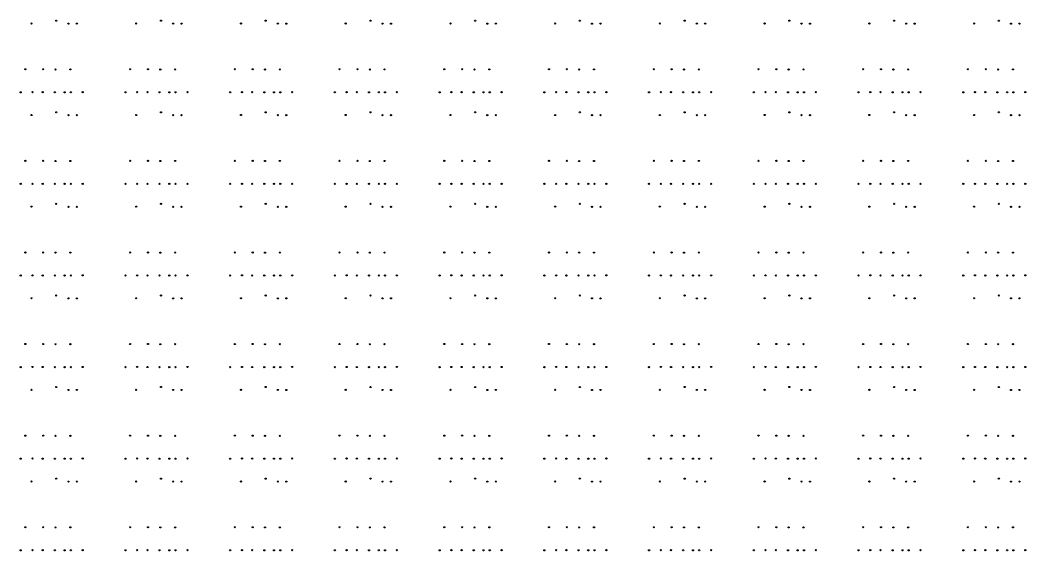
# Model space of a CAD drawing. Extents: x 50 to 173, y 50 to 173.
# Drawn here: x 53.8 to 110, y 80.4 to 110.1 of the extents above; entities that cross this region are included whole.
import ezdxf

# ---------------------------------------------------------------- set-up
doc = ezdxf.new("R2010")
doc.units = 0

msp = doc.modelspace()

# ---------------------------------------------------------------- linework, layer by layer
at = {"layer": 'PET'}
for centre in [(54.461, 109.925), (55.844, 110.08), (56.523, 109.915), (56.995, 109.915), (60.314, 109.925), (61.697, 110.08), (62.376, 109.915), (62.849, 109.915), (66.168, 109.925), (67.551, 110.08), (68.23, 109.915), (68.703, 109.915), (72.022, 109.925), (73.405, 110.08), (74.084, 109.915), (74.556, 109.915), (77.875, 109.925), (79.258, 110.08), (79.937, 109.915), (80.41, 109.915), (83.729, 109.925), (85.112, 110.08), (85.791, 109.915), (86.264, 109.915), (89.583, 109.925), (90.966, 110.08), (91.645, 109.915), (92.117, 109.915), (95.436, 109.925), (96.819, 110.08), (97.498, 109.915), (97.971, 109.915), (101.29, 109.925), (102.673, 110.08), (103.352, 109.915), (103.825, 109.915), (107.144, 109.925), (108.527, 110.08), (109.206, 109.915), (109.678, 109.915), (54.117, 107.363), (55.116, 107.363), (55.805, 107.353), (56.634, 107.354), (59.971, 107.363), (60.97, 107.363), (61.658, 107.353), (62.487, 107.354), (65.825, 107.363), (66.823, 107.363), (67.512, 107.353), (68.341, 107.354), (71.678, 107.363), (72.677, 107.363), (73.366, 107.353), (74.195, 107.354), (77.532, 107.363), (78.531, 107.363), (79.219, 107.353), (80.048, 107.354), (83.386, 107.363), (84.384, 107.363), (85.073, 107.353), (85.902, 107.354), (89.239, 107.363), (90.238, 107.363), (90.927, 107.353), (91.756, 107.354), (95.093, 107.363), (96.092, 107.363), (96.78, 107.353), (97.609, 107.354), (100.947, 107.363), (101.945, 107.363), (102.634, 107.353), (103.463, 107.354), (106.8, 107.363), (107.799, 107.363), (108.488, 107.353), (109.317, 107.354), (53.857, 106.074), (54.514, 106.082), (55.086, 106.078), (55.764, 106.074), (56.311, 106.074), (56.658, 106.074), (57.323, 106.082), (59.711, 106.074), (60.368, 106.082), (60.94, 106.078), (61.618, 106.074), (62.164, 106.074), (62.512, 106.074), (63.177, 106.082), (65.564, 106.074), (66.222, 106.082), (66.793, 106.078), (67.472, 106.074), (68.018, 106.074), (68.366, 106.074), (69.031, 106.082), (71.418, 106.074), (72.075, 106.082), (72.647, 106.078), (73.325, 106.074), (73.872, 106.074), (74.219, 106.074), (74.884, 106.082), (77.272, 106.074), (77.929, 106.082), (78.5, 106.078), (79.179, 106.074), (79.725, 106.074), (80.073, 106.074), (80.738, 106.082), (83.125, 106.074), (83.783, 106.082), (84.354, 106.078), (85.033, 106.074), (85.579, 106.074), (85.927, 106.074), (86.592, 106.082), (88.979, 106.074), (89.636, 106.082), (90.208, 106.078), (90.886, 106.074), (91.433, 106.074), (91.78, 106.074), (92.445, 106.082), (94.833, 106.074), (95.49, 106.082), (96.061, 106.078), (96.74, 106.074), (97.286, 106.074), (97.634, 106.074), (98.299, 106.082), (100.686, 106.074), (101.344, 106.082), (101.915, 106.078), (102.594, 106.074), (103.14, 106.074), (103.488, 106.074), (104.153, 106.082), (106.54, 106.074), (107.197, 106.082), (107.769, 106.078), (108.447, 106.074), (108.994, 106.074), (109.341, 106.074), (110.006, 106.082), (54.461, 104.803), (55.844, 104.958), (56.523, 104.793), (56.995, 104.793), (60.314, 104.803), (61.697, 104.958), (62.376, 104.793), (62.849, 104.793), (66.168, 104.803), (67.551, 104.958), (68.23, 104.793), (68.703, 104.793), (72.022, 104.803), (73.405, 104.958), (74.084, 104.793), (74.556, 104.793), (77.875, 104.803), (79.258, 104.958), (79.937, 104.793), (80.41, 104.793), (83.729, 104.803), (85.112, 104.958), (85.791, 104.793), (86.264, 104.793), (89.583, 104.803), (90.966, 104.958), (91.645, 104.793), (92.117, 104.793), (95.436, 104.803), (96.819, 104.958), (97.498, 104.793), (97.971, 104.793), (101.29, 104.803), (102.673, 104.958), (103.352, 104.793), (103.825, 104.793), (107.144, 104.803), (108.527, 104.958), (109.206, 104.793), (109.678, 104.793), (54.117, 102.241), (55.116, 102.241), (55.805, 102.231), (56.634, 102.233), (59.971, 102.241), (60.97, 102.241), (61.658, 102.231), (62.487, 102.233), (65.825, 102.241), (66.823, 102.241), (67.512, 102.231), (68.341, 102.233), (71.678, 102.241), (72.677, 102.241), (73.366, 102.231), (74.195, 102.233), (77.532, 102.241), (78.531, 102.241), (79.219, 102.231), (80.048, 102.233), (83.386, 102.241), (84.384, 102.241), (85.073, 102.231), (85.902, 102.233), (89.239, 102.241), (90.238, 102.241), (90.927, 102.231), (91.756, 102.233), (95.093, 102.241), (96.092, 102.241), (96.78, 102.231), (97.609, 102.233), (100.947, 102.241), (101.945, 102.241), (102.634, 102.231), (103.463, 102.233), (106.8, 102.241), (107.799, 102.241), (108.488, 102.231), (109.317, 102.233), (53.857, 100.952), (54.514, 100.96), (55.086, 100.956), (55.764, 100.952), (56.311, 100.952), (56.658, 100.952), (57.323, 100.96), (59.711, 100.952), (60.368, 100.96), (60.94, 100.956), (61.618, 100.952), (62.164, 100.952), (62.512, 100.952), (63.177, 100.96), (65.564, 100.952), (66.222, 100.96), (66.793, 100.956), (67.472, 100.952), (68.018, 100.952), (68.366, 100.952), (69.031, 100.96), (71.418, 100.952), (72.075, 100.96), (72.647, 100.956), (73.325, 100.952), (73.872, 100.952), (74.219, 100.952), (74.884, 100.96), (77.272, 100.952), (77.929, 100.96), (78.5, 100.956), (79.179, 100.952), (79.725, 100.952), (80.073, 100.952), (80.738, 100.96), (83.125, 100.952), (83.783, 100.96), (84.354, 100.956), (85.033, 100.952), (85.579, 100.952), (85.927, 100.952), (86.592, 100.96), (88.979, 100.952), (89.636, 100.96), (90.208, 100.956), (90.886, 100.952), (91.433, 100.952), (91.78, 100.952), (92.445, 100.96), (94.833, 100.952), (95.49, 100.96), (96.061, 100.956), (96.74, 100.952), (97.286, 100.952), (97.634, 100.952), (98.299, 100.96), (100.686, 100.952), (101.344, 100.96), (101.915, 100.956), (102.594, 100.952), (103.14, 100.952), (103.488, 100.952), (104.153, 100.96), (106.54, 100.952), (107.197, 100.96), (107.769, 100.956), (108.447, 100.952), (108.994, 100.952), (109.341, 100.952), (110.006, 100.96), (54.461, 99.681), (55.844, 99.836), (56.523, 99.672), (56.995, 99.672), (60.314, 99.681), (61.697, 99.836), (62.376, 99.672), (62.849, 99.672), (66.168, 99.681), (67.551, 99.836), (68.23, 99.672), (68.703, 99.672), (72.022, 99.681), (73.405, 99.836), (74.084, 99.672), (74.556, 99.672), (77.875, 99.681), (79.258, 99.836), (79.937, 99.672), (80.41, 99.672), (83.729, 99.681), (85.112, 99.836), (85.791, 99.672), (86.264, 99.672), (89.583, 99.681), (90.966, 99.836), (91.645, 99.672), (92.117, 99.672), (95.436, 99.681), (96.819, 99.836), (97.498, 99.672), (97.971, 99.672), (101.29, 99.681), (102.673, 99.836), (103.352, 99.672), (103.825, 99.672), (107.144, 99.681), (108.527, 99.836), (109.206, 99.672), (109.678, 99.672), (54.117, 97.119), (55.116, 97.119), (55.805, 97.109), (56.634, 97.111), (59.971, 97.119), (60.97, 97.119), (61.658, 97.109), (62.487, 97.111), (65.825, 97.119), (66.823, 97.119), (67.512, 97.109), (68.341, 97.111), (71.678, 97.119), (72.677, 97.119), (73.366, 97.109), (74.195, 97.111), (77.532, 97.119), (78.531, 97.119), (79.219, 97.109), (80.048, 97.111), (83.386, 97.119), (84.384, 97.119), (85.073, 97.109), (85.902, 97.111), (89.239, 97.119), (90.238, 97.119), (90.927, 97.109), (91.756, 97.111), (95.093, 97.119), (96.092, 97.119), (96.78, 97.109), (97.609, 97.111), (100.947, 97.119), (101.945, 97.119), (102.634, 97.109), (103.463, 97.111), (106.8, 97.119), (107.799, 97.119), (108.488, 97.109), (109.317, 97.111), (53.857, 95.83), (54.514, 95.838), (55.086, 95.834), (55.764, 95.83), (56.311, 95.83), (56.658, 95.83), (57.323, 95.838), (59.711, 95.83), (60.368, 95.838), (60.94, 95.834), (61.618, 95.83), (62.164, 95.83), (62.512, 95.83), (63.177, 95.838), (65.564, 95.83), (66.222, 95.838), (66.793, 95.834), (67.472, 95.83), (68.018, 95.83), (68.366, 95.83), (69.031, 95.838), (71.418, 95.83), (72.075, 95.838), (72.647, 95.834), (73.325, 95.83), (73.872, 95.83), (74.219, 95.83), (74.884, 95.838), (77.272, 95.83), (77.929, 95.838), (78.5, 95.834), (79.179, 95.83), (79.725, 95.83), (80.073, 95.83), (80.738, 95.838), (83.125, 95.83), (83.783, 95.838), (84.354, 95.834), (85.033, 95.83), (85.579, 95.83), (85.927, 95.83), (86.592, 95.838), (88.979, 95.83), (89.636, 95.838), (90.208, 95.834), (90.886, 95.83), (91.433, 95.83), (91.78, 95.83), (92.445, 95.838), (94.833, 95.83), (95.49, 95.838), (96.061, 95.834), (96.74, 95.83), (97.286, 95.83), (97.634, 95.83), (98.299, 95.838), (100.686, 95.83), (101.344, 95.838), (101.915, 95.834), (102.594, 95.83), (103.14, 95.83), (103.488, 95.83), (104.153, 95.838), (106.54, 95.83), (107.197, 95.838), (107.769, 95.834), (108.447, 95.83), (108.994, 95.83), (109.341, 95.83), (110.006, 95.838), (54.461, 94.559), (55.844, 94.714), (56.523, 94.55), (56.995, 94.55), (60.314, 94.559), (61.697, 94.714), (62.376, 94.55), (62.849, 94.55), (66.168, 94.559), (67.551, 94.714), (68.23, 94.55), (68.703, 94.55), (72.022, 94.559), (73.405, 94.714), (74.084, 94.55), (74.556, 94.55), (77.875, 94.559), (79.258, 94.714), (79.937, 94.55), (80.41, 94.55), (83.729, 94.559), (85.112, 94.714), (85.791, 94.55), (86.264, 94.55), (89.583, 94.559), (90.966, 94.714), (91.645, 94.55), (92.117, 94.55), (95.436, 94.559), (96.819, 94.714), (97.498, 94.55), (97.971, 94.55), (101.29, 94.559), (102.673, 94.714), (103.352, 94.55), (103.825, 94.55), (107.144, 94.559), (108.527, 94.714), (109.206, 94.55), (109.678, 94.55), (54.117, 91.997), (55.116, 91.997), (55.805, 91.987), (56.634, 91.989), (59.971, 91.997), (60.97, 91.997), (61.658, 91.987), (62.487, 91.989), (65.825, 91.997), (66.823, 91.997), (67.512, 91.987), (68.341, 91.989), (71.678, 91.997), (72.677, 91.997), (73.366, 91.987), (74.195, 91.989), (77.532, 91.997), (78.531, 91.997), (79.219, 91.987), (80.048, 91.989), (83.386, 91.997), (84.384, 91.997), (85.073, 91.987), (85.902, 91.989), (89.239, 91.997), (90.238, 91.997), (90.927, 91.987), (91.756, 91.989), (95.093, 91.997), (96.092, 91.997), (96.78, 91.987), (97.609, 91.989), (100.947, 91.997), (101.945, 91.997), (102.634, 91.987), (103.463, 91.989), (106.8, 91.997), (107.799, 91.997), (108.488, 91.987), (109.317, 91.989), (53.857, 90.708), (54.514, 90.716), (55.086, 90.712), (55.764, 90.708), (56.311, 90.708), (56.658, 90.708), (57.323, 90.716), (59.711, 90.708), (60.368, 90.716), (60.94, 90.712), (61.618, 90.708), (62.164, 90.708), (62.512, 90.708), (63.177, 90.716), (65.564, 90.708), (66.222, 90.716), (66.793, 90.712), (67.472, 90.708), (68.018, 90.708), (68.366, 90.708), (69.031, 90.716), (71.418, 90.708), (72.075, 90.716), (72.647, 90.712), (73.325, 90.708), (73.872, 90.708), (74.219, 90.708), (74.884, 90.716), (77.272, 90.708), (77.929, 90.716), (78.5, 90.712), (79.179, 90.708), (79.725, 90.708), (80.073, 90.708), (80.738, 90.716), (83.125, 90.708), (83.783, 90.716), (84.354, 90.712), (85.033, 90.708), (85.579, 90.708), (85.927, 90.708), (86.592, 90.716), (88.979, 90.708), (89.636, 90.716), (90.208, 90.712), (90.886, 90.708), (91.433, 90.708), (91.78, 90.708), (92.445, 90.716), (94.833, 90.708), (95.49, 90.716), (96.061, 90.712), (96.74, 90.708), (97.286, 90.708), (97.634, 90.708), (98.299, 90.716), (100.686, 90.708), (101.344, 90.716), (101.915, 90.712), (102.594, 90.708), (103.14, 90.708), (103.488, 90.708), (104.153, 90.716), (106.54, 90.708), (107.197, 90.716), (107.769, 90.712), (108.447, 90.708), (108.994, 90.708), (109.341, 90.708), (110.006, 90.716), (54.461, 89.437), (55.844, 89.592), (56.523, 89.428), (56.995, 89.428), (60.314, 89.437), (61.697, 89.592), (62.376, 89.428), (62.849, 89.428), (66.168, 89.437), (67.551, 89.592), (68.23, 89.428), (68.703, 89.428), (72.022, 89.437), (73.405, 89.592), (74.084, 89.428), (74.556, 89.428), (77.875, 89.437), (79.258, 89.592), (79.937, 89.428), (80.41, 89.428), (83.729, 89.437), (85.112, 89.592), (85.791, 89.428), (86.264, 89.428), (89.583, 89.437), (90.966, 89.592), (91.645, 89.428), (92.117, 89.428), (95.436, 89.437), (96.819, 89.592), (97.498, 89.428), (97.971, 89.428), (101.29, 89.437), (102.673, 89.592), (103.352, 89.428), (103.825, 89.428), (107.144, 89.437), (108.527, 89.592), (109.206, 89.428), (109.678, 89.428), (54.117, 86.875), (55.116, 86.875), (55.805, 86.865), (56.634, 86.867), (59.971, 86.875), (60.97, 86.875), (61.658, 86.865), (62.487, 86.867), (65.825, 86.875), (66.823, 86.875), (67.512, 86.865), (68.341, 86.867), (71.678, 86.875), (72.677, 86.875), (73.366, 86.865), (74.195, 86.867), (77.532, 86.875), (78.531, 86.875), (79.219, 86.865), (80.048, 86.867), (83.386, 86.875), (84.384, 86.875), (85.073, 86.865), (85.902, 86.867), (89.239, 86.875), (90.238, 86.875), (90.927, 86.865), (91.756, 86.867), (95.093, 86.875), (96.092, 86.875), (96.78, 86.865), (97.609, 86.867), (100.947, 86.875), (101.945, 86.875), (102.634, 86.865), (103.463, 86.867), (106.8, 86.875), (107.799, 86.875), (108.488, 86.865), (109.317, 86.867), (53.857, 85.586), (54.514, 85.594), (55.086, 85.59), (55.764, 85.586), (56.311, 85.586), (56.658, 85.586), (57.323, 85.594), (59.711, 85.586), (60.368, 85.594), (60.94, 85.59), (61.618, 85.586), (62.164, 85.586), (62.512, 85.586), (63.177, 85.594), (65.564, 85.586), (66.222, 85.594), (66.793, 85.59), (67.472, 85.586), (68.018, 85.586), (68.366, 85.586), (69.031, 85.594), (71.418, 85.586), (72.075, 85.594), (72.647, 85.59), (73.325, 85.586), (73.872, 85.586), (74.219, 85.586), (74.884, 85.594), (77.272, 85.586), (77.929, 85.594), (78.5, 85.59), (79.179, 85.586), (79.725, 85.586), (80.073, 85.586), (80.738, 85.594), (83.125, 85.586), (83.783, 85.594), (84.354, 85.59), (85.033, 85.586), (85.579, 85.586), (85.927, 85.586), (86.592, 85.594), (88.979, 85.586), (89.636, 85.594), (90.208, 85.59), (90.886, 85.586), (91.433, 85.586), (91.78, 85.586), (92.445, 85.594), (94.833, 85.586), (95.49, 85.594), (96.061, 85.59), (96.74, 85.586), (97.286, 85.586), (97.634, 85.586), (98.299, 85.594), (100.686, 85.586), (101.344, 85.594), (101.915, 85.59), (102.594, 85.586), (103.14, 85.586), (103.488, 85.586), (104.153, 85.594), (106.54, 85.586), (107.197, 85.594), (107.769, 85.59), (108.447, 85.586), (108.994, 85.586), (109.341, 85.586), (110.006, 85.594), (55.844, 84.47), (61.697, 84.47), (67.551, 84.47), (73.405, 84.47), (79.258, 84.47), (85.112, 84.47), (90.966, 84.47), (96.819, 84.47), (102.673, 84.47), (108.527, 84.47), (54.461, 84.315), (56.523, 84.306), (56.995, 84.306), (60.314, 84.315), (62.376, 84.306), (62.849, 84.306), (66.168, 84.315), (68.23, 84.306), (68.703, 84.306), (72.022, 84.315), (74.084, 84.306), (74.556, 84.306), (77.875, 84.315), (79.937, 84.306), (80.41, 84.306), (83.729, 84.315), (85.791, 84.306), (86.264, 84.306), (89.583, 84.315), (91.645, 84.306), (92.117, 84.306), (95.436, 84.315), (97.498, 84.306), (97.971, 84.306), (101.29, 84.315), (103.352, 84.306), (103.825, 84.306), (107.144, 84.315), (109.206, 84.306), (109.678, 84.306), (54.117, 81.753), (55.116, 81.753), (55.805, 81.744), (56.634, 81.745), (59.971, 81.753), (60.97, 81.753), (61.658, 81.744), (62.487, 81.745), (65.825, 81.753), (66.823, 81.753), (67.512, 81.744), (68.341, 81.745), (71.678, 81.753), (72.677, 81.753), (73.366, 81.744), (74.195, 81.745), (77.532, 81.753), (78.531, 81.753), (79.219, 81.744), (80.048, 81.745), (83.386, 81.753), (84.384, 81.753), (85.073, 81.744), (85.902, 81.745), (89.239, 81.753), (90.238, 81.753), (90.927, 81.744), (91.756, 81.745), (95.093, 81.753), (96.092, 81.753), (96.78, 81.744), (97.609, 81.745), (100.947, 81.753), (101.945, 81.753), (102.634, 81.744), (103.463, 81.745), (106.8, 81.753), (107.799, 81.753), (108.488, 81.744), (109.317, 81.745), (53.857, 80.464), (54.514, 80.472), (55.086, 80.468), (55.764, 80.464), (56.311, 80.464), (56.658, 80.464), (57.323, 80.472), (59.711, 80.464), (60.368, 80.472), (60.94, 80.468), (61.618, 80.464), (62.164, 80.464), (62.512, 80.464), (63.177, 80.472), (65.564, 80.464), (66.222, 80.472), (66.793, 80.468), (67.472, 80.464), (68.018, 80.464), (68.366, 80.464), (69.031, 80.472), (71.418, 80.464), (72.075, 80.472), (72.647, 80.468), (73.325, 80.464), (73.872, 80.464), (74.219, 80.464), (74.884, 80.472), (77.272, 80.464), (77.929, 80.472), (78.5, 80.468), (79.179, 80.464), (79.725, 80.464), (80.073, 80.464), (80.738, 80.472), (83.125, 80.464), (83.783, 80.472), (84.354, 80.468), (85.033, 80.464), (85.579, 80.464), (85.927, 80.464), (86.592, 80.472), (88.979, 80.464), (89.636, 80.472), (90.208, 80.468), (90.886, 80.464), (91.433, 80.464), (91.78, 80.464), (92.445, 80.472), (94.833, 80.464), (95.49, 80.472), (96.061, 80.468), (96.74, 80.464), (97.286, 80.464), (97.634, 80.464), (98.299, 80.472), (100.686, 80.464), (101.344, 80.472), (101.915, 80.468), (102.594, 80.464), (103.14, 80.464), (103.488, 80.464), (104.153, 80.472), (106.54, 80.464), (107.197, 80.472), (107.769, 80.468), (108.447, 80.464), (108.994, 80.464), (109.341, 80.464), (110.006, 80.472)]:
    msp.add_circle(centre, 0.005, dxfattribs=at)
at = {"layer": 'V5'}
for centre, radius in [((54.461, 109.925), 0.0316), ((55.844, 110.08), 0.0317), ((56.523, 109.915), 0.0316), ((56.995, 109.915), 0.0316), ((60.314, 109.925), 0.0316), ((61.697, 110.08), 0.0317), ((62.376, 109.915), 0.0316), ((62.849, 109.915), 0.0316), ((66.168, 109.925), 0.0316), ((67.551, 110.08), 0.0317), ((68.23, 109.915), 0.0316), ((68.703, 109.915), 0.0316), ((72.022, 109.925), 0.0316), ((73.405, 110.08), 0.0317), ((74.084, 109.915), 0.0316), ((74.556, 109.915), 0.0316), ((77.875, 109.925), 0.0316), ((79.258, 110.08), 0.0317), ((79.937, 109.915), 0.0316), ((80.41, 109.915), 0.0316), ((83.729, 109.925), 0.0316), ((85.112, 110.08), 0.0317), ((85.791, 109.915), 0.0316), ((86.264, 109.915), 0.0316), ((89.583, 109.925), 0.0316), ((90.966, 110.08), 0.0317), ((91.645, 109.915), 0.0316), ((92.117, 109.915), 0.0316), ((95.436, 109.925), 0.0316), ((96.819, 110.08), 0.0317), ((97.498, 109.915), 0.0316), ((97.971, 109.915), 0.0316), ((101.29, 109.925), 0.0316), ((102.673, 110.08), 0.0317), ((103.352, 109.915), 0.0316), ((103.825, 109.915), 0.0316), ((107.144, 109.925), 0.0316), ((108.527, 110.08), 0.0317), ((109.206, 109.915), 0.0316), ((109.678, 109.915), 0.0316), ((54.117, 107.363), 0.0316), ((55.116, 107.363), 0.0316), ((55.805, 107.353), 0.0316), ((56.634, 107.354), 0.0316), ((59.971, 107.363), 0.0316), ((60.97, 107.363), 0.0316), ((61.658, 107.353), 0.0316), ((62.487, 107.354), 0.0316), ((65.825, 107.363), 0.0316), ((66.823, 107.363), 0.0316), ((67.512, 107.353), 0.0316), ((68.341, 107.354), 0.0316), ((71.678, 107.363), 0.0316), ((72.677, 107.363), 0.0316), ((73.366, 107.353), 0.0316), ((74.195, 107.354), 0.0316), ((77.532, 107.363), 0.0316), ((78.531, 107.363), 0.0316), ((79.219, 107.353), 0.0316), ((80.048, 107.354), 0.0316), ((83.386, 107.363), 0.0316), ((84.384, 107.363), 0.0316), ((85.073, 107.353), 0.0316), ((85.902, 107.354), 0.0316), ((89.239, 107.363), 0.0316), ((90.238, 107.363), 0.0316), ((90.927, 107.353), 0.0316), ((91.756, 107.354), 0.0316), ((95.093, 107.363), 0.0316), ((96.092, 107.363), 0.0316), ((96.78, 107.353), 0.0316), ((97.609, 107.354), 0.0316), ((100.947, 107.363), 0.0316), ((101.945, 107.363), 0.0316), ((102.634, 107.353), 0.0316), ((103.463, 107.354), 0.0316), ((106.8, 107.363), 0.0316), ((107.799, 107.363), 0.0316), ((108.488, 107.353), 0.0316), ((109.317, 107.354), 0.0316), ((53.857, 106.074), 0.0333), ((54.514, 106.082), 0.0333), ((55.086, 106.078), 0.0333), ((55.764, 106.074), 0.0333), ((56.311, 106.074), 0.0333), ((56.658, 106.074), 0.0333), ((57.323, 106.082), 0.0333), ((59.711, 106.074), 0.0333), ((60.368, 106.082), 0.0333), ((60.94, 106.078), 0.0333), ((61.618, 106.074), 0.0333), ((62.164, 106.074), 0.0333), ((62.512, 106.074), 0.0333), ((63.177, 106.082), 0.0333), ((65.564, 106.074), 0.0333), ((66.222, 106.082), 0.0333), ((66.793, 106.078), 0.0333), ((67.472, 106.074), 0.0333), ((68.018, 106.074), 0.0333), ((68.366, 106.074), 0.0333), ((69.031, 106.082), 0.0333), ((71.418, 106.074), 0.0333), ((72.075, 106.082), 0.0333), ((72.647, 106.078), 0.0333), ((73.325, 106.074), 0.0333), ((73.872, 106.074), 0.0333), ((74.219, 106.074), 0.0333), ((74.884, 106.082), 0.0333), ((77.272, 106.074), 0.0333), ((77.929, 106.082), 0.0333), ((78.5, 106.078), 0.0333), ((79.179, 106.074), 0.0333), ((79.725, 106.074), 0.0333), ((80.073, 106.074), 0.0333), ((80.738, 106.082), 0.0333), ((83.125, 106.074), 0.0333), ((83.783, 106.082), 0.0333), ((84.354, 106.078), 0.0333), ((85.033, 106.074), 0.0333), ((85.579, 106.074), 0.0333), ((85.927, 106.074), 0.0333), ((86.592, 106.082), 0.0333), ((88.979, 106.074), 0.0333), ((89.636, 106.082), 0.0333), ((90.208, 106.078), 0.0333), ((90.886, 106.074), 0.0333), ((91.433, 106.074), 0.0333), ((91.78, 106.074), 0.0333), ((92.445, 106.082), 0.0333), ((94.833, 106.074), 0.0333), ((95.49, 106.082), 0.0333), ((96.061, 106.078), 0.0333), ((96.74, 106.074), 0.0333), ((97.286, 106.074), 0.0333), ((97.634, 106.074), 0.0333), ((98.299, 106.082), 0.0333), ((100.686, 106.074), 0.0333), ((101.344, 106.082), 0.0333), ((101.915, 106.078), 0.0333), ((102.594, 106.074), 0.0333), ((103.14, 106.074), 0.0333), ((103.488, 106.074), 0.0333), ((104.153, 106.082), 0.0333), ((106.54, 106.074), 0.0333), ((107.197, 106.082), 0.0333), ((107.769, 106.078), 0.0333), ((108.447, 106.074), 0.0333), ((108.994, 106.074), 0.0333), ((109.341, 106.074), 0.0333), ((110.006, 106.082), 0.0333), ((54.461, 104.803), 0.0316), ((55.844, 104.958), 0.0317), ((56.523, 104.793), 0.0316), ((56.995, 104.793), 0.0316), ((60.314, 104.803), 0.0316), ((61.697, 104.958), 0.0317), ((62.376, 104.793), 0.0316), ((62.849, 104.793), 0.0316), ((66.168, 104.803), 0.0316), ((67.551, 104.958), 0.0317), ((68.23, 104.793), 0.0316), ((68.703, 104.793), 0.0316), ((72.022, 104.803), 0.0316), ((73.405, 104.958), 0.0317), ((74.084, 104.793), 0.0316), ((74.556, 104.793), 0.0316), ((77.875, 104.803), 0.0316), ((79.258, 104.958), 0.0317), ((79.937, 104.793), 0.0316), ((80.41, 104.793), 0.0316), ((83.729, 104.803), 0.0316), ((85.112, 104.958), 0.0317), ((85.791, 104.793), 0.0316), ((86.264, 104.793), 0.0316), ((89.583, 104.803), 0.0316), ((90.966, 104.958), 0.0317), ((91.645, 104.793), 0.0316), ((92.117, 104.793), 0.0316), ((95.436, 104.803), 0.0316), ((96.819, 104.958), 0.0317), ((97.498, 104.793), 0.0316), ((97.971, 104.793), 0.0316), ((101.29, 104.803), 0.0316), ((102.673, 104.958), 0.0317), ((103.352, 104.793), 0.0316), ((103.825, 104.793), 0.0316), ((107.144, 104.803), 0.0316), ((108.527, 104.958), 0.0317), ((109.206, 104.793), 0.0316), ((109.678, 104.793), 0.0316), ((54.117, 102.241), 0.0316), ((55.116, 102.241), 0.0316), ((55.805, 102.231), 0.0316), ((56.634, 102.233), 0.0316), ((59.971, 102.241), 0.0316), ((60.97, 102.241), 0.0316), ((61.658, 102.231), 0.0316), ((62.487, 102.233), 0.0316), ((65.825, 102.241), 0.0316), ((66.823, 102.241), 0.0316), ((67.512, 102.231), 0.0316), ((68.341, 102.233), 0.0316), ((71.678, 102.241), 0.0316), ((72.677, 102.241), 0.0316), ((73.366, 102.231), 0.0316), ((74.195, 102.233), 0.0316), ((77.532, 102.241), 0.0316), ((78.531, 102.241), 0.0316), ((79.219, 102.231), 0.0316), ((80.048, 102.233), 0.0316), ((83.386, 102.241), 0.0316), ((84.384, 102.241), 0.0316), ((85.073, 102.231), 0.0316), ((85.902, 102.233), 0.0316), ((89.239, 102.241), 0.0316), ((90.238, 102.241), 0.0316), ((90.927, 102.231), 0.0316), ((91.756, 102.233), 0.0316), ((95.093, 102.241), 0.0316), ((96.092, 102.241), 0.0316), ((96.78, 102.231), 0.0316), ((97.609, 102.233), 0.0316), ((100.947, 102.241), 0.0316), ((101.945, 102.241), 0.0316), ((102.634, 102.231), 0.0316), ((103.463, 102.233), 0.0316), ((106.8, 102.241), 0.0316), ((107.799, 102.241), 0.0316), ((108.488, 102.231), 0.0316), ((109.317, 102.233), 0.0316), ((53.857, 100.952), 0.0333), ((54.514, 100.96), 0.0333), ((55.086, 100.956), 0.0333), ((55.764, 100.952), 0.0333), ((56.311, 100.952), 0.0333), ((56.658, 100.952), 0.0333), ((57.323, 100.96), 0.0333), ((59.711, 100.952), 0.0333), ((60.368, 100.96), 0.0333), ((60.94, 100.956), 0.0333), ((61.618, 100.952), 0.0333), ((62.164, 100.952), 0.0333), ((62.512, 100.952), 0.0333), ((63.177, 100.96), 0.0333), ((65.564, 100.952), 0.0333), ((66.222, 100.96), 0.0333), ((66.793, 100.956), 0.0333), ((67.472, 100.952), 0.0333), ((68.018, 100.952), 0.0333), ((68.366, 100.952), 0.0333), ((69.031, 100.96), 0.0333), ((71.418, 100.952), 0.0333), ((72.075, 100.96), 0.0333), ((72.647, 100.956), 0.0333), ((73.325, 100.952), 0.0333), ((73.872, 100.952), 0.0333), ((74.219, 100.952), 0.0333), ((74.884, 100.96), 0.0333), ((77.272, 100.952), 0.0333), ((77.929, 100.96), 0.0333), ((78.5, 100.956), 0.0333), ((79.179, 100.952), 0.0333), ((79.725, 100.952), 0.0333), ((80.073, 100.952), 0.0333), ((80.738, 100.96), 0.0333), ((83.125, 100.952), 0.0333), ((83.783, 100.96), 0.0333), ((84.354, 100.956), 0.0333), ((85.033, 100.952), 0.0333), ((85.579, 100.952), 0.0333), ((85.927, 100.952), 0.0333), ((86.592, 100.96), 0.0333), ((88.979, 100.952), 0.0333), ((89.636, 100.96), 0.0333), ((90.208, 100.956), 0.0333), ((90.886, 100.952), 0.0333), ((91.433, 100.952), 0.0333), ((91.78, 100.952), 0.0333), ((92.445, 100.96), 0.0333), ((94.833, 100.952), 0.0333), ((95.49, 100.96), 0.0333), ((96.061, 100.956), 0.0333), ((96.74, 100.952), 0.0333), ((97.286, 100.952), 0.0333), ((97.634, 100.952), 0.0333), ((98.299, 100.96), 0.0333), ((100.686, 100.952), 0.0333), ((101.344, 100.96), 0.0333), ((101.915, 100.956), 0.0333), ((102.594, 100.952), 0.0333), ((103.14, 100.952), 0.0333), ((103.488, 100.952), 0.0333), ((104.153, 100.96), 0.0333), ((106.54, 100.952), 0.0333), ((107.197, 100.96), 0.0333), ((107.769, 100.956), 0.0333), ((108.447, 100.952), 0.0333), ((108.994, 100.952), 0.0333), ((109.341, 100.952), 0.0333), ((110.006, 100.96), 0.0333), ((54.461, 99.681), 0.0316), ((55.844, 99.836), 0.0317), ((56.523, 99.672), 0.0316), ((56.995, 99.672), 0.0316), ((60.314, 99.681), 0.0316), ((61.697, 99.836), 0.0317), ((62.376, 99.672), 0.0316), ((62.849, 99.672), 0.0316), ((66.168, 99.681), 0.0316), ((67.551, 99.836), 0.0317), ((68.23, 99.672), 0.0316), ((68.703, 99.672), 0.0316), ((72.022, 99.681), 0.0316), ((73.405, 99.836), 0.0317), ((74.084, 99.672), 0.0316), ((74.556, 99.672), 0.0316), ((77.875, 99.681), 0.0316), ((79.258, 99.836), 0.0317), ((79.937, 99.672), 0.0316), ((80.41, 99.672), 0.0316), ((83.729, 99.681), 0.0316), ((85.112, 99.836), 0.0317), ((85.791, 99.672), 0.0316), ((86.264, 99.672), 0.0316), ((89.583, 99.681), 0.0316), ((90.966, 99.836), 0.0317), ((91.645, 99.672), 0.0316), ((92.117, 99.672), 0.0316), ((95.436, 99.681), 0.0316), ((96.819, 99.836), 0.0317), ((97.498, 99.672), 0.0316), ((97.971, 99.672), 0.0316), ((101.29, 99.681), 0.0316), ((102.673, 99.836), 0.0317), ((103.352, 99.672), 0.0316), ((103.825, 99.672), 0.0316), ((107.144, 99.681), 0.0316), ((108.527, 99.836), 0.0317), ((109.206, 99.672), 0.0316), ((109.678, 99.672), 0.0316), ((54.117, 97.119), 0.0316), ((55.116, 97.119), 0.0316), ((55.805, 97.109), 0.0316), ((56.634, 97.111), 0.0316), ((59.971, 97.119), 0.0316), ((60.97, 97.119), 0.0316), ((61.658, 97.109), 0.0316), ((62.487, 97.111), 0.0316), ((65.825, 97.119), 0.0316), ((66.823, 97.119), 0.0316), ((67.512, 97.109), 0.0316), ((68.341, 97.111), 0.0316), ((71.678, 97.119), 0.0316), ((72.677, 97.119), 0.0316), ((73.366, 97.109), 0.0316), ((74.195, 97.111), 0.0316), ((77.532, 97.119), 0.0316), ((78.531, 97.119), 0.0316), ((79.219, 97.109), 0.0316), ((80.048, 97.111), 0.0316), ((83.386, 97.119), 0.0316), ((84.384, 97.119), 0.0316), ((85.073, 97.109), 0.0316), ((85.902, 97.111), 0.0316), ((89.239, 97.119), 0.0316), ((90.238, 97.119), 0.0316), ((90.927, 97.109), 0.0316), ((91.756, 97.111), 0.0316), ((95.093, 97.119), 0.0316), ((96.092, 97.119), 0.0316), ((96.78, 97.109), 0.0316), ((97.609, 97.111), 0.0316), ((100.947, 97.119), 0.0316), ((101.945, 97.119), 0.0316), ((102.634, 97.109), 0.0316), ((103.463, 97.111), 0.0316), ((106.8, 97.119), 0.0316), ((107.799, 97.119), 0.0316), ((108.488, 97.109), 0.0316), ((109.317, 97.111), 0.0316), ((53.857, 95.83), 0.0333), ((54.514, 95.838), 0.0333), ((55.086, 95.834), 0.0333), ((55.764, 95.83), 0.0333), ((56.311, 95.83), 0.0333), ((56.658, 95.83), 0.0333), ((57.323, 95.838), 0.0333), ((59.711, 95.83), 0.0333), ((60.368, 95.838), 0.0333), ((60.94, 95.834), 0.0333), ((61.618, 95.83), 0.0333), ((62.164, 95.83), 0.0333), ((62.512, 95.83), 0.0333), ((63.177, 95.838), 0.0333), ((65.564, 95.83), 0.0333), ((66.222, 95.838), 0.0333), ((66.793, 95.834), 0.0333), ((67.472, 95.83), 0.0333), ((68.018, 95.83), 0.0333), ((68.366, 95.83), 0.0333), ((69.031, 95.838), 0.0333), ((71.418, 95.83), 0.0333), ((72.075, 95.838), 0.0333), ((72.647, 95.834), 0.0333), ((73.325, 95.83), 0.0333), ((73.872, 95.83), 0.0333), ((74.219, 95.83), 0.0333), ((74.884, 95.838), 0.0333), ((77.272, 95.83), 0.0333), ((77.929, 95.838), 0.0333), ((78.5, 95.834), 0.0333), ((79.179, 95.83), 0.0333), ((79.725, 95.83), 0.0333), ((80.073, 95.83), 0.0333), ((80.738, 95.838), 0.0333), ((83.125, 95.83), 0.0333), ((83.783, 95.838), 0.0333), ((84.354, 95.834), 0.0333), ((85.033, 95.83), 0.0333), ((85.579, 95.83), 0.0333), ((85.927, 95.83), 0.0333), ((86.592, 95.838), 0.0333), ((88.979, 95.83), 0.0333), ((89.636, 95.838), 0.0333), ((90.208, 95.834), 0.0333), ((90.886, 95.83), 0.0333), ((91.433, 95.83), 0.0333), ((91.78, 95.83), 0.0333), ((92.445, 95.838), 0.0333), ((94.833, 95.83), 0.0333), ((95.49, 95.838), 0.0333), ((96.061, 95.834), 0.0333), ((96.74, 95.83), 0.0333), ((97.286, 95.83), 0.0333), ((97.634, 95.83), 0.0333), ((98.299, 95.838), 0.0333), ((100.686, 95.83), 0.0333), ((101.344, 95.838), 0.0333), ((101.915, 95.834), 0.0333), ((102.594, 95.83), 0.0333), ((103.14, 95.83), 0.0333), ((103.488, 95.83), 0.0333), ((104.153, 95.838), 0.0333), ((106.54, 95.83), 0.0333), ((107.197, 95.838), 0.0333), ((107.769, 95.834), 0.0333), ((108.447, 95.83), 0.0333), ((108.994, 95.83), 0.0333), ((109.341, 95.83), 0.0333), ((110.006, 95.838), 0.0333), ((54.461, 94.559), 0.0316), ((55.844, 94.714), 0.0317), ((56.523, 94.55), 0.0316), ((56.995, 94.55), 0.0316), ((60.314, 94.559), 0.0316), ((61.697, 94.714), 0.0317), ((62.376, 94.55), 0.0316), ((62.849, 94.55), 0.0316), ((66.168, 94.559), 0.0316), ((67.551, 94.714), 0.0317), ((68.23, 94.55), 0.0316), ((68.703, 94.55), 0.0316), ((72.022, 94.559), 0.0316), ((73.405, 94.714), 0.0317), ((74.084, 94.55), 0.0316), ((74.556, 94.55), 0.0316), ((77.875, 94.559), 0.0316), ((79.258, 94.714), 0.0317), ((79.937, 94.55), 0.0316), ((80.41, 94.55), 0.0316), ((83.729, 94.559), 0.0316), ((85.112, 94.714), 0.0317), ((85.791, 94.55), 0.0316), ((86.264, 94.55), 0.0316), ((89.583, 94.559), 0.0316), ((90.966, 94.714), 0.0317), ((91.645, 94.55), 0.0316), ((92.117, 94.55), 0.0316), ((95.436, 94.559), 0.0316), ((96.819, 94.714), 0.0317), ((97.498, 94.55), 0.0316), ((97.971, 94.55), 0.0316), ((101.29, 94.559), 0.0316), ((102.673, 94.714), 0.0317), ((103.352, 94.55), 0.0316), ((103.825, 94.55), 0.0316), ((107.144, 94.559), 0.0316), ((108.527, 94.714), 0.0317), ((109.206, 94.55), 0.0316), ((109.678, 94.55), 0.0316), ((54.117, 91.997), 0.0316), ((55.116, 91.997), 0.0316), ((55.805, 91.987), 0.0316), ((56.634, 91.989), 0.0316), ((59.971, 91.997), 0.0316), ((60.97, 91.997), 0.0316), ((61.658, 91.987), 0.0316), ((62.487, 91.989), 0.0316), ((65.825, 91.997), 0.0316), ((66.823, 91.997), 0.0316), ((67.512, 91.987), 0.0316), ((68.341, 91.989), 0.0316), ((71.678, 91.997), 0.0316), ((72.677, 91.997), 0.0316), ((73.366, 91.987), 0.0316), ((74.195, 91.989), 0.0316), ((77.532, 91.997), 0.0316), ((78.531, 91.997), 0.0316), ((79.219, 91.987), 0.0316), ((80.048, 91.989), 0.0316), ((83.386, 91.997), 0.0316), ((84.384, 91.997), 0.0316), ((85.073, 91.987), 0.0316), ((85.902, 91.989), 0.0316), ((89.239, 91.997), 0.0316), ((90.238, 91.997), 0.0316), ((90.927, 91.987), 0.0316), ((91.756, 91.989), 0.0316), ((95.093, 91.997), 0.0316), ((96.092, 91.997), 0.0316), ((96.78, 91.987), 0.0316), ((97.609, 91.989), 0.0316), ((100.947, 91.997), 0.0316), ((101.945, 91.997), 0.0316), ((102.634, 91.987), 0.0316), ((103.463, 91.989), 0.0316), ((106.8, 91.997), 0.0316), ((107.799, 91.997), 0.0316), ((108.488, 91.987), 0.0316), ((109.317, 91.989), 0.0316), ((53.857, 90.708), 0.0333), ((54.514, 90.716), 0.0333), ((55.086, 90.712), 0.0333), ((55.764, 90.708), 0.0333), ((56.311, 90.708), 0.0333), ((56.658, 90.708), 0.0333), ((57.323, 90.716), 0.0333), ((59.711, 90.708), 0.0333), ((60.368, 90.716), 0.0333), ((60.94, 90.712), 0.0333), ((61.618, 90.708), 0.0333), ((62.164, 90.708), 0.0333), ((62.512, 90.708), 0.0333), ((63.177, 90.716), 0.0333), ((65.564, 90.708), 0.0333), ((66.222, 90.716), 0.0333), ((66.793, 90.712), 0.0333), ((67.472, 90.708), 0.0333), ((68.018, 90.708), 0.0333), ((68.366, 90.708), 0.0333), ((69.031, 90.716), 0.0333), ((71.418, 90.708), 0.0333), ((72.075, 90.716), 0.0333), ((72.647, 90.712), 0.0333), ((73.325, 90.708), 0.0333), ((73.872, 90.708), 0.0333), ((74.219, 90.708), 0.0333), ((74.884, 90.716), 0.0333), ((77.272, 90.708), 0.0333), ((77.929, 90.716), 0.0333), ((78.5, 90.712), 0.0333), ((79.179, 90.708), 0.0333), ((79.725, 90.708), 0.0333), ((80.073, 90.708), 0.0333), ((80.738, 90.716), 0.0333), ((83.125, 90.708), 0.0333), ((83.783, 90.716), 0.0333), ((84.354, 90.712), 0.0333), ((85.033, 90.708), 0.0333), ((85.579, 90.708), 0.0333), ((85.927, 90.708), 0.0333), ((86.592, 90.716), 0.0333), ((88.979, 90.708), 0.0333), ((89.636, 90.716), 0.0333), ((90.208, 90.712), 0.0333), ((90.886, 90.708), 0.0333), ((91.433, 90.708), 0.0333), ((91.78, 90.708), 0.0333), ((92.445, 90.716), 0.0333), ((94.833, 90.708), 0.0333), ((95.49, 90.716), 0.0333), ((96.061, 90.712), 0.0333), ((96.74, 90.708), 0.0333), ((97.286, 90.708), 0.0333), ((97.634, 90.708), 0.0333), ((98.299, 90.716), 0.0333), ((100.686, 90.708), 0.0333), ((101.344, 90.716), 0.0333), ((101.915, 90.712), 0.0333), ((102.594, 90.708), 0.0333), ((103.14, 90.708), 0.0333), ((103.488, 90.708), 0.0333), ((104.153, 90.716), 0.0333), ((106.54, 90.708), 0.0333), ((107.197, 90.716), 0.0333), ((107.769, 90.712), 0.0333), ((108.447, 90.708), 0.0333), ((108.994, 90.708), 0.0333), ((109.341, 90.708), 0.0333), ((110.006, 90.716), 0.0333), ((54.461, 89.437), 0.0316), ((55.844, 89.592), 0.0317), ((56.523, 89.428), 0.0316), ((56.995, 89.428), 0.0316), ((60.314, 89.437), 0.0316), ((61.697, 89.592), 0.0317), ((62.376, 89.428), 0.0316), ((62.849, 89.428), 0.0316), ((66.168, 89.437), 0.0316), ((67.551, 89.592), 0.0317), ((68.23, 89.428), 0.0316), ((68.703, 89.428), 0.0316), ((72.022, 89.437), 0.0316), ((73.405, 89.592), 0.0317), ((74.084, 89.428), 0.0316), ((74.556, 89.428), 0.0316), ((77.875, 89.437), 0.0316), ((79.258, 89.592), 0.0317), ((79.937, 89.428), 0.0316), ((80.41, 89.428), 0.0316), ((83.729, 89.437), 0.0316), ((85.112, 89.592), 0.0317), ((85.791, 89.428), 0.0316), ((86.264, 89.428), 0.0316), ((89.583, 89.437), 0.0316), ((90.966, 89.592), 0.0317), ((91.645, 89.428), 0.0316), ((92.117, 89.428), 0.0316), ((95.436, 89.437), 0.0316), ((96.819, 89.592), 0.0317), ((97.498, 89.428), 0.0316), ((97.971, 89.428), 0.0316), ((101.29, 89.437), 0.0316), ((102.673, 89.592), 0.0317), ((103.352, 89.428), 0.0316), ((103.825, 89.428), 0.0316), ((107.144, 89.437), 0.0316), ((108.527, 89.592), 0.0317), ((109.206, 89.428), 0.0316), ((109.678, 89.428), 0.0316), ((54.117, 86.875), 0.0316), ((55.116, 86.875), 0.0316), ((55.805, 86.865), 0.0316), ((56.634, 86.867), 0.0316), ((59.971, 86.875), 0.0316), ((60.97, 86.875), 0.0316), ((61.658, 86.865), 0.0316), ((62.487, 86.867), 0.0316), ((65.825, 86.875), 0.0316), ((66.823, 86.875), 0.0316), ((67.512, 86.865), 0.0316), ((68.341, 86.867), 0.0316), ((71.678, 86.875), 0.0316), ((72.677, 86.875), 0.0316), ((73.366, 86.865), 0.0316), ((74.195, 86.867), 0.0316), ((77.532, 86.875), 0.0316), ((78.531, 86.875), 0.0316), ((79.219, 86.865), 0.0316), ((80.048, 86.867), 0.0316), ((83.386, 86.875), 0.0316), ((84.384, 86.875), 0.0316), ((85.073, 86.865), 0.0316), ((85.902, 86.867), 0.0316), ((89.239, 86.875), 0.0316), ((90.238, 86.875), 0.0316), ((90.927, 86.865), 0.0316), ((91.756, 86.867), 0.0316), ((95.093, 86.875), 0.0316), ((96.092, 86.875), 0.0316), ((96.78, 86.865), 0.0316), ((97.609, 86.867), 0.0316), ((100.947, 86.875), 0.0316), ((101.945, 86.875), 0.0316), ((102.634, 86.865), 0.0316), ((103.463, 86.867), 0.0316), ((106.8, 86.875), 0.0316), ((107.799, 86.875), 0.0316), ((108.488, 86.865), 0.0316), ((109.317, 86.867), 0.0316), ((53.857, 85.586), 0.0333), ((54.514, 85.594), 0.0333), ((55.086, 85.59), 0.0333), ((55.764, 85.586), 0.0333), ((56.311, 85.586), 0.0333), ((56.658, 85.586), 0.0333), ((57.323, 85.594), 0.0333), ((59.711, 85.586), 0.0333), ((60.368, 85.594), 0.0333), ((60.94, 85.59), 0.0333), ((61.618, 85.586), 0.0333), ((62.164, 85.586), 0.0333), ((62.512, 85.586), 0.0333), ((63.177, 85.594), 0.0333), ((65.564, 85.586), 0.0333), ((66.222, 85.594), 0.0333), ((66.793, 85.59), 0.0333), ((67.472, 85.586), 0.0333), ((68.018, 85.586), 0.0333), ((68.366, 85.586), 0.0333), ((69.031, 85.594), 0.0333), ((71.418, 85.586), 0.0333), ((72.075, 85.594), 0.0333), ((72.647, 85.59), 0.0333), ((73.325, 85.586), 0.0333), ((73.872, 85.586), 0.0333), ((74.219, 85.586), 0.0333), ((74.884, 85.594), 0.0333), ((77.272, 85.586), 0.0333), ((77.929, 85.594), 0.0333), ((78.5, 85.59), 0.0333), ((79.179, 85.586), 0.0333), ((79.725, 85.586), 0.0333), ((80.073, 85.586), 0.0333), ((80.738, 85.594), 0.0333), ((83.125, 85.586), 0.0333), ((83.783, 85.594), 0.0333), ((84.354, 85.59), 0.0333), ((85.033, 85.586), 0.0333), ((85.579, 85.586), 0.0333), ((85.927, 85.586), 0.0333), ((86.592, 85.594), 0.0333), ((88.979, 85.586), 0.0333), ((89.636, 85.594), 0.0333), ((90.208, 85.59), 0.0333), ((90.886, 85.586), 0.0333), ((91.433, 85.586), 0.0333), ((91.78, 85.586), 0.0333), ((92.445, 85.594), 0.0333), ((94.833, 85.586), 0.0333), ((95.49, 85.594), 0.0333), ((96.061, 85.59), 0.0333), ((96.74, 85.586), 0.0333), ((97.286, 85.586), 0.0333), ((97.634, 85.586), 0.0333), ((98.299, 85.594), 0.0333), ((100.686, 85.586), 0.0333), ((101.344, 85.594), 0.0333), ((101.915, 85.59), 0.0333), ((102.594, 85.586), 0.0333), ((103.14, 85.586), 0.0333), ((103.488, 85.586), 0.0333), ((104.153, 85.594), 0.0333), ((106.54, 85.586), 0.0333), ((107.197, 85.594), 0.0333), ((107.769, 85.59), 0.0333), ((108.447, 85.586), 0.0333), ((108.994, 85.586), 0.0333), ((109.341, 85.586), 0.0333), ((110.006, 85.594), 0.0333), ((54.461, 84.315), 0.0316), ((55.844, 84.47), 0.0317), ((56.523, 84.306), 0.0316), ((56.995, 84.306), 0.0316), ((60.314, 84.315), 0.0316), ((61.697, 84.47), 0.0317), ((62.376, 84.306), 0.0316), ((62.849, 84.306), 0.0316), ((66.168, 84.315), 0.0316), ((67.551, 84.47), 0.0317), ((68.23, 84.306), 0.0316), ((68.703, 84.306), 0.0316), ((72.022, 84.315), 0.0316), ((73.405, 84.47), 0.0317), ((74.084, 84.306), 0.0316), ((74.556, 84.306), 0.0316), ((77.875, 84.315), 0.0316), ((79.258, 84.47), 0.0317), ((79.937, 84.306), 0.0316), ((80.41, 84.306), 0.0316), ((83.729, 84.315), 0.0316), ((85.112, 84.47), 0.0317), ((85.791, 84.306), 0.0316), ((86.264, 84.306), 0.0316), ((89.583, 84.315), 0.0316), ((90.966, 84.47), 0.0317), ((91.645, 84.306), 0.0316), ((92.117, 84.306), 0.0316), ((95.436, 84.315), 0.0316), ((96.819, 84.47), 0.0317), ((97.498, 84.306), 0.0316), ((97.971, 84.306), 0.0316), ((101.29, 84.315), 0.0316), ((102.673, 84.47), 0.0317), ((103.352, 84.306), 0.0316), ((103.825, 84.306), 0.0316), ((107.144, 84.315), 0.0316), ((108.527, 84.47), 0.0317), ((109.206, 84.306), 0.0316), ((109.678, 84.306), 0.0316), ((54.117, 81.753), 0.0316), ((55.116, 81.753), 0.0316), ((55.805, 81.744), 0.0316), ((56.634, 81.745), 0.0316), ((59.971, 81.753), 0.0316), ((60.97, 81.753), 0.0316), ((61.658, 81.744), 0.0316), ((62.487, 81.745), 0.0316), ((65.825, 81.753), 0.0316), ((66.823, 81.753), 0.0316), ((67.512, 81.744), 0.0316), ((68.341, 81.745), 0.0316), ((71.678, 81.753), 0.0316), ((72.677, 81.753), 0.0316), ((73.366, 81.744), 0.0316), ((74.195, 81.745), 0.0316), ((77.532, 81.753), 0.0316), ((78.531, 81.753), 0.0316), ((79.219, 81.744), 0.0316), ((80.048, 81.745), 0.0316), ((83.386, 81.753), 0.0316), ((84.384, 81.753), 0.0316), ((85.073, 81.744), 0.0316), ((85.902, 81.745), 0.0316), ((89.239, 81.753), 0.0316), ((90.238, 81.753), 0.0316), ((90.927, 81.744), 0.0316), ((91.756, 81.745), 0.0316), ((95.093, 81.753), 0.0316), ((96.092, 81.753), 0.0316), ((96.78, 81.744), 0.0316), ((97.609, 81.745), 0.0316), ((100.947, 81.753), 0.0316), ((101.945, 81.753), 0.0316), ((102.634, 81.744), 0.0316), ((103.463, 81.745), 0.0316), ((106.8, 81.753), 0.0316), ((107.799, 81.753), 0.0316), ((108.488, 81.744), 0.0316), ((109.317, 81.745), 0.0316), ((53.857, 80.464), 0.0333), ((54.514, 80.472), 0.0333), ((55.086, 80.468), 0.0333), ((55.764, 80.464), 0.0333), ((56.311, 80.464), 0.0333), ((56.658, 80.464), 0.0333), ((57.323, 80.472), 0.0333), ((59.711, 80.464), 0.0333), ((60.368, 80.472), 0.0333), ((60.94, 80.468), 0.0333), ((61.618, 80.464), 0.0333), ((62.164, 80.464), 0.0333), ((62.512, 80.464), 0.0333), ((63.177, 80.472), 0.0333), ((65.564, 80.464), 0.0333), ((66.222, 80.472), 0.0333), ((66.793, 80.468), 0.0333), ((67.472, 80.464), 0.0333), ((68.018, 80.464), 0.0333), ((68.366, 80.464), 0.0333), ((69.031, 80.472), 0.0333), ((71.418, 80.464), 0.0333), ((72.075, 80.472), 0.0333), ((72.647, 80.468), 0.0333), ((73.325, 80.464), 0.0333), ((73.872, 80.464), 0.0333), ((74.219, 80.464), 0.0333), ((74.884, 80.472), 0.0333), ((77.272, 80.464), 0.0333), ((77.929, 80.472), 0.0333), ((78.5, 80.468), 0.0333), ((79.179, 80.464), 0.0333), ((79.725, 80.464), 0.0333), ((80.073, 80.464), 0.0333), ((80.738, 80.472), 0.0333), ((83.125, 80.464), 0.0333), ((83.783, 80.472), 0.0333), ((84.354, 80.468), 0.0333), ((85.033, 80.464), 0.0333), ((85.579, 80.464), 0.0333), ((85.927, 80.464), 0.0333), ((86.592, 80.472), 0.0333), ((88.979, 80.464), 0.0333), ((89.636, 80.472), 0.0333), ((90.208, 80.468), 0.0333), ((90.886, 80.464), 0.0333), ((91.433, 80.464), 0.0333), ((91.78, 80.464), 0.0333), ((92.445, 80.472), 0.0333), ((94.833, 80.464), 0.0333), ((95.49, 80.472), 0.0333), ((96.061, 80.468), 0.0333), ((96.74, 80.464), 0.0333), ((97.286, 80.464), 0.0333), ((97.634, 80.464), 0.0333), ((98.299, 80.472), 0.0333), ((100.686, 80.464), 0.0333), ((101.344, 80.472), 0.0333), ((101.915, 80.468), 0.0333), ((102.594, 80.464), 0.0333), ((103.14, 80.464), 0.0333), ((103.488, 80.464), 0.0333), ((104.153, 80.472), 0.0333), ((106.54, 80.464), 0.0333), ((107.197, 80.472), 0.0333), ((107.769, 80.468), 0.0333), ((108.447, 80.464), 0.0333), ((108.994, 80.464), 0.0333), ((109.341, 80.464), 0.0333), ((110.006, 80.472), 0.0333)]:
    msp.add_circle(centre, radius, dxfattribs=at)

doc.saveas('drawing.dxf')
